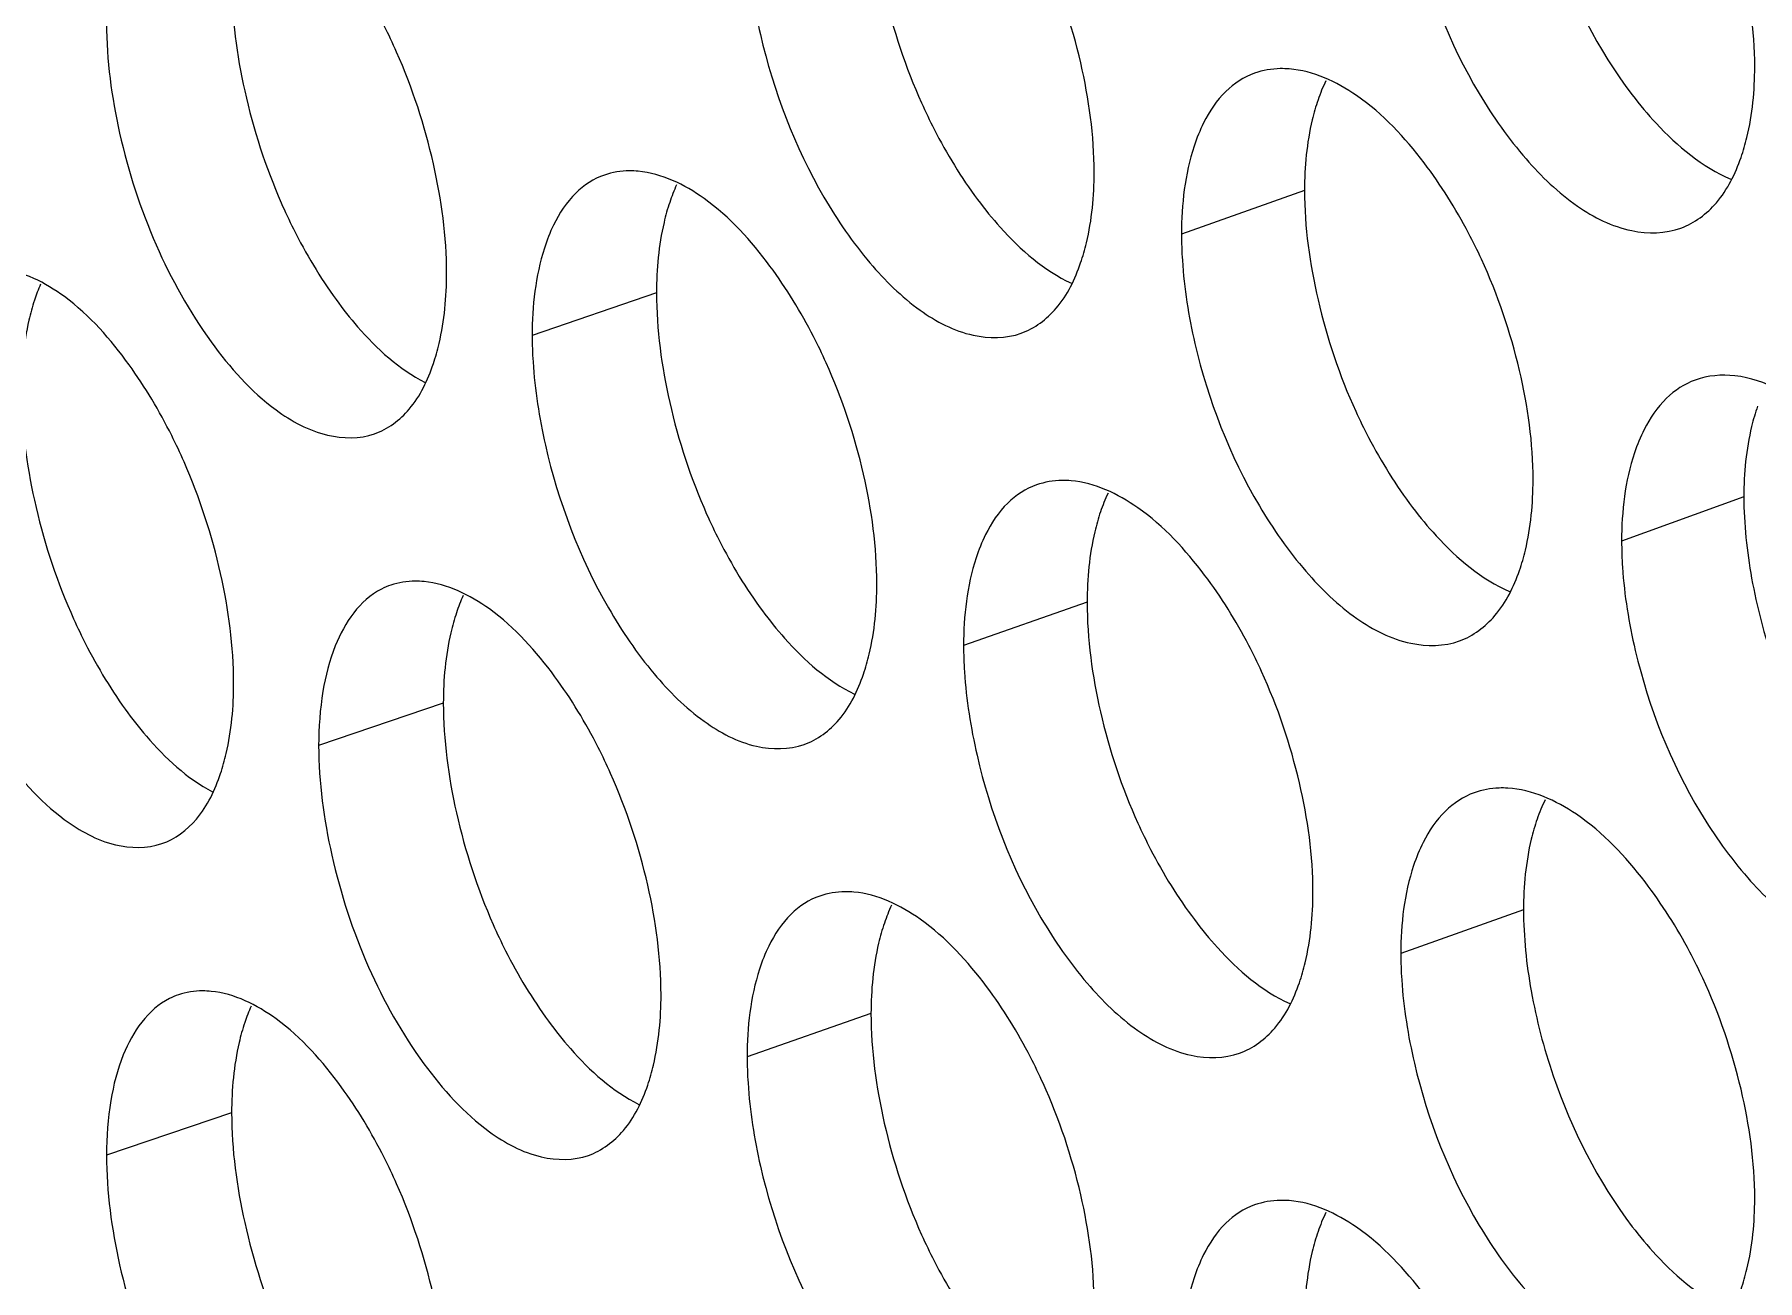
# Model space of a CAD drawing. Header units: millimetres. Extents: x 1177 to 4147, y 93 to 2194.
# Drawn here: x 2513.85 to 2525.84, y 901.29 to 909.97 of the extents above; entities that cross this region are included whole.
import ezdxf

# ---------------------------------------------------------------- set-up
doc = ezdxf.new("R2010")
doc.units = ezdxf.units.MM
doc.header["$LTSCALE"] = 0.1
doc.layers.get('0').update_dxf_attribs({"lineweight": 13})
doc.layers.add('标注', color=251, linetype='Continuous', lineweight=9)

# ---------------------------------------------------------------- blocks, each defined once
blk = doc.blocks.new('02')
at = {"layer": '标注'}
for p, q in [((4372.971, 889.669), (4371.748, 889.235)), ((4366.53, 888.651), (4365.294, 888.226)), ((4377.338, 886.623), (4376.123, 886.183)), ((4370.81, 885.575), (4369.582, 885.144)), ((4364.411, 884.572), (4363.172, 884.15)), ((4375.148, 882.518), (4373.928, 882.082)), ((4368.662, 881.486), (4367.431, 881.057)), ((4362.307, 880.498), (4361.064, 880.079)), ((4362.307, 880.498), (4361.064, 880.079))]:
    blk.add_line(p, q, dxfattribs=at)
for centre, radius, start, end in [((4364.121, 885.066), 0.718, 108.8885, 116.9547), ((4362.005, 881.002), 0.708, 108.7111, 116.4326), ((4362.005, 881.002), 0.708, 108.7111, 116.4326)]:
    blk.add_arc(centre, radius, start, end, dxfattribs=at)
for points, knots in [([(4375.148, 893.768), (4375.148, 893.498), (4375.207, 892.937), (4375.492, 891.847), (4375.886, 891.067), (4376.229, 890.618)], [0, 0, 0, 0, 0.240361, 0.498273, 1, 1, 1, 1]), ([(4375.148, 893.768), (4375.148, 893.498), (4375.207, 892.937), (4375.492, 891.847), (4375.886, 891.067), (4376.229, 890.618)], [0, 0, 0, 0, 0.240361, 0.498273, 1, 1, 1, 1]), ([(4377.446, 890.897), (4377.446, 891.262), (4377.339, 892.016), (4377.093, 892.735), (4376.929, 893.089)], [0, 0, 0, 0, 0.483858, 1, 1, 1, 1]), ([(4377.446, 890.897), (4377.446, 891.262), (4377.339, 892.016), (4377.093, 892.735), (4376.929, 893.089)], [0, 0, 0, 0, 0.483858, 1, 1, 1, 1]), ([(4368.662, 892.736), (4368.662, 892.37), (4368.766, 891.615), (4369.005, 890.893), (4369.165, 890.538)], [0, 0, 0, 0, 0.484147, 1, 1, 1, 1]), ([(4367.431, 892.307), (4367.431, 892.22), (4367.444, 891.854), (4367.501, 891.491), (4367.563, 891.219)], [0, 0, 0, 0, 0.237523, 1, 1, 1, 1]), ([(4374.063, 892.244), (4374.195, 891.68), (4374.509, 890.876), (4375.131, 889.995), (4375.493, 889.646), (4375.683, 889.514)], [0, 0, 0, 0, 0.538094, 0.785773, 1, 1, 1, 1]), ([(4374.063, 892.244), (4374.195, 891.68), (4374.509, 890.876), (4375.131, 889.995), (4375.493, 889.646), (4375.683, 889.514)], [0, 0, 0, 0, 0.538094, 0.785773, 1, 1, 1, 1]), ([(4363.947, 891.044), (4363.908, 891.132), (4363.749, 891.467), (4363.558, 891.787), (4363.396, 892.008)], [0, 0, 0, 0, 0.2595, 1, 1, 1, 1]), ([(4370.88, 889.848), (4370.88, 890.213), (4370.775, 890.968), (4370.534, 891.689), (4370.373, 892.043)], [0, 0, 0, 0, 0.483972, 1, 1, 1, 1]), ([(4362.307, 891.748), (4362.307, 891.382), (4362.409, 890.627), (4362.643, 889.904), (4362.799, 889.547)], [0, 0, 0, 0, 0.484262, 1, 1, 1, 1]), ([(4361.064, 891.329), (4361.064, 890.963), (4361.166, 890.207), (4361.515, 889.13), (4362.038, 888.191), (4362.498, 887.671), (4362.749, 887.487)], [0, 0, 0, 0, 0.254669, 0.526003, 0.783257, 1, 1, 1, 1]), ([(4367.563, 891.219), (4367.692, 890.655), (4368, 889.849), (4368.609, 888.963), (4368.965, 888.611), (4369.151, 888.478)], [0, 0, 0, 0, 0.539288, 0.786761, 1, 1, 1, 1]), ([(4364.444, 888.845), (4364.444, 889.211), (4364.34, 889.966), (4364.104, 890.688), (4363.947, 891.044)], [0, 0, 0, 0, 0.484088, 1, 1, 1, 1]), ([(4372.475, 890.834), (4372.369, 890.796), (4372.16, 890.66), (4372.025, 890.454), (4371.968, 890.34)], [0, 0, 0, 0, 0.469011, 1, 1, 1, 1]), ([(4372.82, 890.877), (4372.79, 890.879), (4372.674, 890.883), (4372.557, 890.863), (4372.475, 890.834)], [0, 0, 0, 0, 0.258462, 1, 1, 1, 1]), ([(4374.16, 889.942), (4373.969, 890.194), (4373.59, 890.608), (4373.059, 890.858), (4372.82, 890.877)], [0, 0, 0, 0, 0.568222, 1, 1, 1, 1]), ([(4377.31, 889.997), (4377.333, 890.062), (4377.418, 890.355), (4377.446, 890.662), (4377.446, 890.897)], [0, 0, 0, 0, 0.228067, 1, 1, 1, 1]), ([(4377.31, 889.997), (4377.333, 890.062), (4377.418, 890.355), (4377.446, 890.662), (4377.446, 890.897)], [0, 0, 0, 0, 0.228067, 1, 1, 1, 1]), ([(4376.229, 890.618), (4376.303, 890.521), (4376.579, 890.19), (4376.924, 889.901), (4377.209, 889.781)], [0, 0, 0, 0, 0.284248, 1, 1, 1, 1]), ([(4376.229, 890.618), (4376.303, 890.521), (4376.579, 890.19), (4376.924, 889.901), (4377.209, 889.781)], [0, 0, 0, 0, 0.284248, 1, 1, 1, 1]), ([(4369.165, 890.538), (4369.204, 890.45), (4369.364, 890.116), (4369.558, 889.798), (4369.722, 889.578)], [0, 0, 0, 0, 0.259343, 1, 1, 1, 1]), ([(4373.106, 890.569), (4373.083, 890.504), (4372.999, 890.211), (4372.971, 889.904), (4372.971, 889.669)], [0, 0, 0, 0, 0.227704, 1, 1, 1, 1]), ([(4371.968, 890.34), (4371.931, 890.266), (4371.791, 889.914), (4371.748, 889.529), (4371.748, 889.235)], [0, 0, 0, 0, 0.22018, 1, 1, 1, 1]), ([(4374.73, 888.985), (4374.689, 889.073), (4374.525, 889.406), (4374.327, 889.723), (4374.16, 889.942)], [0, 0, 0, 0, 0.259052, 1, 1, 1, 1]), ([(4376.713, 889.295), (4376.848, 889.344), (4377.113, 889.545), (4377.254, 889.835), (4377.31, 889.997)], [0, 0, 0, 0, 0.457514, 1, 1, 1, 1]), ([(4376.713, 889.295), (4376.848, 889.344), (4377.113, 889.545), (4377.254, 889.835), (4377.31, 889.997)], [0, 0, 0, 0, 0.457514, 1, 1, 1, 1]), ([(4366.013, 889.822), (4365.907, 889.786), (4365.697, 889.648), (4365.563, 889.44), (4365.507, 889.325)], [0, 0, 0, 0, 0.466707, 1, 1, 1, 1]), ([(4366.348, 889.86), (4366.319, 889.863), (4366.207, 889.868), (4366.092, 889.85), (4366.013, 889.822)], [0, 0, 0, 0, 0.258691, 1, 1, 1, 1]), ([(4367.658, 888.917), (4367.471, 889.168), (4367.104, 889.582), (4366.583, 889.838), (4366.348, 889.86)], [0, 0, 0, 0, 0.570063, 1, 1, 1, 1]), ([(4370.746, 888.949), (4370.769, 889.014), (4370.852, 889.307), (4370.88, 889.613), (4370.88, 889.848)], [0, 0, 0, 0, 0.227639, 1, 1, 1, 1]), ([(4369.722, 889.578), (4369.793, 889.483), (4370.056, 889.159), (4370.382, 888.872), (4370.654, 888.747)], [0, 0, 0, 0, 0.283758, 1, 1, 1, 1]), ([(4372.971, 889.669), (4372.971, 889.304), (4373.077, 888.548), (4373.319, 887.828), (4373.48, 887.474)], [0, 0, 0, 0, 0.484071, 1, 1, 1, 1]), ([(4362.799, 889.547), (4362.838, 889.459), (4362.995, 889.124), (4363.185, 888.804), (4363.346, 888.583)], [0, 0, 0, 0, 0.259611, 1, 1, 1, 1]), ([(4366.661, 889.55), (4366.639, 889.485), (4366.557, 889.192), (4366.53, 888.886), (4366.53, 888.651)], [0, 0, 0, 0, 0.22728, 1, 1, 1, 1]), ([(4375.683, 889.514), (4375.845, 889.402), (4376.176, 889.233), (4376.559, 889.239), (4376.713, 889.295)], [0, 0, 0, 0, 0.547253, 1, 1, 1, 1]), ([(4375.683, 889.514), (4375.845, 889.402), (4376.176, 889.233), (4376.559, 889.239), (4376.713, 889.295)], [0, 0, 0, 0, 0.547253, 1, 1, 1, 1]), ([(4365.507, 889.325), (4365.471, 889.251), (4365.335, 888.9), (4365.294, 888.519), (4365.294, 888.226)], [0, 0, 0, 0, 0.219714, 1, 1, 1, 1]), ([(4371.748, 889.235), (4371.748, 889.148), (4371.761, 888.782), (4371.819, 888.419), (4371.882, 888.147)], [0, 0, 0, 0, 0.237569, 1, 1, 1, 1]), ([(4361.287, 887.936), (4361.104, 888.188), (4360.746, 888.603), (4360.235, 888.865), (4360.004, 888.889)], [0, 0, 0, 0, 0.572175, 1, 1, 1, 1]), ([(4368.216, 887.955), (4368.177, 888.043), (4368.016, 888.377), (4367.822, 888.696), (4367.658, 888.917)], [0, 0, 0, 0, 0.259321, 1, 1, 1, 1]), ([(4370.154, 888.249), (4370.289, 888.297), (4370.553, 888.497), (4370.691, 888.787), (4370.746, 888.949)], [0, 0, 0, 0, 0.455161, 1, 1, 1, 1]), ([(4375.243, 886.792), (4375.243, 887.157), (4375.137, 887.912), (4374.892, 888.631), (4374.73, 888.985)], [0, 0, 0, 0, 0.483896, 1, 1, 1, 1]), ([(4364.312, 887.947), (4364.334, 888.012), (4364.416, 888.305), (4364.444, 888.611), (4364.444, 888.845)], [0, 0, 0, 0, 0.227216, 1, 1, 1, 1]), ([(4360.347, 888.577), (4360.325, 888.512), (4360.245, 888.219), (4360.218, 887.913), (4360.218, 887.679)], [0, 0, 0, 0, 0.22686, 1, 1, 1, 1]), ([(4363.346, 888.583), (4363.413, 888.49), (4363.663, 888.174), (4363.971, 887.891), (4364.229, 887.76)], [0, 0, 0, 0, 0.283164, 1, 1, 1, 1]), ([(4366.53, 888.651), (4366.53, 888.286), (4366.633, 887.53), (4366.87, 886.808), (4367.028, 886.452)], [0, 0, 0, 0, 0.484186, 1, 1, 1, 1]), ([(4369.151, 888.478), (4369.309, 888.365), (4369.629, 888.195), (4370.004, 888.196), (4370.154, 888.249)], [0, 0, 0, 0, 0.548694, 1, 1, 1, 1]), ([(4365.294, 888.226), (4365.294, 888.139), (4365.307, 887.773), (4365.364, 887.409), (4365.426, 887.137)], [0, 0, 0, 0, 0.237501, 1, 1, 1, 1]), ([(4371.882, 888.147), (4372.013, 887.583), (4372.325, 886.779), (4372.943, 885.896), (4373.303, 885.545), (4373.491, 885.414)], [0, 0, 0, 0, 0.538492, 0.786102, 1, 1, 1, 1]), ([(4361.834, 886.971), (4361.795, 887.059), (4361.638, 887.394), (4361.447, 887.714), (4361.287, 887.936)], [0, 0, 0, 0, 0.259589, 1, 1, 1, 1]), ([(4363.726, 887.249), (4363.86, 887.295), (4364.123, 887.495), (4364.258, 887.785), (4364.312, 887.947)], [0, 0, 0, 0, 0.452702, 1, 1, 1, 1]), ([(4368.72, 885.759), (4368.72, 886.124), (4368.616, 886.879), (4368.376, 887.6), (4368.216, 887.955)], [0, 0, 0, 0, 0.484011, 1, 1, 1, 1]), ([(4376.855, 887.784), (4376.749, 887.746), (4376.54, 887.609), (4376.404, 887.405), (4376.347, 887.292)], [0, 0, 0, 0, 0.470447, 1, 1, 1, 1]), ([(4378.566, 886.902), (4378.435, 887.071), (4378.17, 887.368), (4377.724, 887.696), (4377.275, 887.854), (4376.979, 887.829), (4376.855, 887.784)], [0, 0, 0, 0, 0.313876, 0.582158, 0.805693, 1, 1, 1, 1]), ([(4360.218, 887.679), (4360.218, 887.313), (4360.319, 886.557), (4360.551, 885.834), (4360.707, 885.476)], [0, 0, 0, 0, 0.484301, 1, 1, 1, 1]), ([(4377.474, 887.524), (4377.451, 887.458), (4377.366, 887.165), (4377.338, 886.858), (4377.338, 886.623)], [0, 0, 0, 0, 0.227989, 1, 1, 1, 1]), ([(4362.749, 887.487), (4362.902, 887.375), (4363.212, 887.203), (4363.579, 887.199), (4363.726, 887.249)], [0, 0, 0, 0, 0.550215, 1, 1, 1, 1]), ([(4373.48, 887.474), (4373.52, 887.386), (4373.683, 887.053), (4373.88, 886.735), (4374.046, 886.516)], [0, 0, 0, 0, 0.259163, 1, 1, 1, 1]), ([(4358.971, 887.262), (4358.971, 886.896), (4359.072, 886.14), (4359.418, 885.063), (4359.938, 884.123), (4360.395, 883.602), (4360.644, 883.417)], [0, 0, 0, 0, 0.254863, 0.526363, 0.783591, 1, 1, 1, 1]), ([(4376.347, 887.292), (4376.309, 887.217), (4376.166, 886.865), (4376.123, 886.479), (4376.123, 886.183)], [0, 0, 0, 0, 0.220518, 1, 1, 1, 1]), ([(4365.426, 887.137), (4365.554, 886.573), (4365.859, 885.767), (4366.464, 884.879), (4366.817, 884.526), (4367.003, 884.393)], [0, 0, 0, 0, 0.539686, 0.787091, 1, 1, 1, 1]), ([(4362.327, 884.771), (4362.327, 885.136), (4362.225, 885.892), (4361.99, 886.614), (4361.834, 886.971)], [0, 0, 0, 0, 0.484127, 1, 1, 1, 1]), ([(4370.307, 886.742), (4370.2, 886.704), (4369.991, 886.568), (4369.857, 886.361), (4369.8, 886.247)], [0, 0, 0, 0, 0.468263, 1, 1, 1, 1]), ([(4370.651, 886.783), (4370.621, 886.785), (4370.505, 886.79), (4370.388, 886.77), (4370.307, 886.742)], [0, 0, 0, 0, 0.258637, 1, 1, 1, 1]), ([(4371.978, 885.845), (4371.789, 886.096), (4371.414, 886.51), (4370.888, 886.762), (4370.651, 886.783)], [0, 0, 0, 0, 0.568686, 1, 1, 1, 1]), ([(4375.108, 885.892), (4375.131, 885.958), (4375.215, 886.25), (4375.243, 886.557), (4375.243, 886.792)], [0, 0, 0, 0, 0.227924, 1, 1, 1, 1]), ([(4374.046, 886.516), (4374.119, 886.42), (4374.391, 886.091), (4374.729, 885.803), (4375.01, 885.681)], [0, 0, 0, 0, 0.284096, 1, 1, 1, 1]), ([(4377.338, 886.623), (4377.338, 886.353), (4377.398, 885.791), (4377.685, 884.702), (4378.082, 883.923), (4378.426, 883.475)], [0, 0, 0, 0, 0.240288, 0.498123, 1, 1, 1, 1]), ([(4367.028, 886.452), (4367.067, 886.365), (4367.227, 886.03), (4367.419, 885.712), (4367.582, 885.491)], [0, 0, 0, 0, 0.259432, 1, 1, 1, 1]), ([(4370.943, 886.474), (4370.921, 886.409), (4370.838, 886.116), (4370.81, 885.81), (4370.81, 885.575)], [0, 0, 0, 0, 0.227562, 1, 1, 1, 1]), ([(4369.8, 886.247), (4369.763, 886.172), (4369.624, 885.821), (4369.582, 885.437), (4369.582, 885.144)], [0, 0, 0, 0, 0.220019, 1, 1, 1, 1]), ([(4376.123, 886.183), (4376.123, 886.096), (4376.136, 885.731), (4376.195, 885.367), (4376.259, 885.096)], [0, 0, 0, 0, 0.237616, 1, 1, 1, 1]), ([(4372.544, 884.887), (4372.504, 884.974), (4372.341, 885.308), (4372.144, 885.626), (4371.978, 885.845)], [0, 0, 0, 0, 0.259142, 1, 1, 1, 1]), ([(4374.512, 885.191), (4374.648, 885.24), (4374.912, 885.441), (4375.052, 885.731), (4375.108, 885.892)], [0, 0, 0, 0, 0.456741, 1, 1, 1, 1]), ([(4363.795, 885.706), (4363.579, 885.596), (4363.334, 885.227), (4363.197, 884.67), (4363.172, 884.33), (4363.172, 884.15)], [0, 0, 0, 0, 0.417976, 0.688317, 1, 1, 1, 1]), ([(4364.219, 885.781), (4364.19, 885.784), (4364.079, 885.789), (4363.966, 885.772), (4363.888, 885.745)], [0, 0, 0, 0, 0.25872, 1, 1, 1, 1]), ([(4365.52, 884.835), (4365.334, 885.086), (4364.97, 885.501), (4364.453, 885.759), (4364.219, 885.781)], [0, 0, 0, 0, 0.570761, 1, 1, 1, 1]), ([(4368.587, 884.86), (4368.61, 884.925), (4368.692, 885.218), (4368.72, 885.524), (4368.72, 885.759)], [0, 0, 0, 0, 0.227498, 1, 1, 1, 1]), ([(4360.707, 885.476), (4360.745, 885.388), (4360.901, 885.053), (4361.09, 884.733), (4361.249, 884.511)], [0, 0, 0, 0, 0.2597, 1, 1, 1, 1]), ([(4364.542, 885.471), (4364.52, 885.406), (4364.438, 885.113), (4364.411, 884.807), (4364.411, 884.572)], [0, 0, 0, 0, 0.22714, 1, 1, 1, 1]), ([(4367.582, 885.491), (4367.652, 885.397), (4367.911, 885.076), (4368.231, 884.79), (4368.498, 884.663)], [0, 0, 0, 0, 0.283571, 1, 1, 1, 1]), ([(4370.81, 885.575), (4370.81, 885.209), (4370.914, 884.454), (4371.155, 883.733), (4371.315, 883.378)], [0, 0, 0, 0, 0.484109, 1, 1, 1, 1]), ([(4373.491, 885.414), (4373.652, 885.301), (4373.979, 885.131), (4374.36, 885.137), (4374.512, 885.191)], [0, 0, 0, 0, 0.547725, 1, 1, 1, 1]), ([(4369.582, 885.144), (4369.582, 885.057), (4369.595, 884.691), (4369.653, 884.327), (4369.716, 884.055)], [0, 0, 0, 0, 0.237546, 1, 1, 1, 1]), ([(4376.259, 885.096), (4376.391, 884.532), (4376.708, 883.728), (4377.334, 882.849), (4377.698, 882.501), (4377.889, 882.37)], [0, 0, 0, 0, 0.537696, 0.785444, 1, 1, 1, 1]), ([(4366.074, 883.872), (4366.035, 883.96), (4365.876, 884.295), (4365.683, 884.614), (4365.52, 884.835)], [0, 0, 0, 0, 0.25941, 1, 1, 1, 1]), ([(4367.997, 884.161), (4368.131, 884.208), (4368.395, 884.408), (4368.532, 884.698), (4368.587, 884.86)], [0, 0, 0, 0, 0.454353, 1, 1, 1, 1]), ([(4373.055, 882.692), (4373.055, 883.058), (4372.949, 883.812), (4372.706, 884.532), (4372.544, 884.887)], [0, 0, 0, 0, 0.483934, 1, 1, 1, 1]), ([(4362.197, 883.873), (4362.219, 883.938), (4362.3, 884.231), (4362.327, 884.536), (4362.327, 884.771)], [0, 0, 0, 0, 0.227075, 1, 1, 1, 1]), ([(4361.249, 884.511), (4361.316, 884.42), (4361.561, 884.106), (4361.863, 883.824), (4362.117, 883.692)], [0, 0, 0, 0, 0.282942, 1, 1, 1, 1]), ([(4364.411, 884.572), (4364.411, 884.206), (4364.514, 883.451), (4364.749, 882.728), (4364.907, 882.372)], [0, 0, 0, 0, 0.484224, 1, 1, 1, 1]), ([(4367.003, 884.393), (4367.159, 884.28), (4367.475, 884.109), (4367.848, 884.109), (4367.997, 884.161)], [0, 0, 0, 0, 0.549192, 1, 1, 1, 1]), ([(4363.172, 884.15), (4363.172, 883.784), (4363.275, 883.028), (4363.626, 881.952), (4364.153, 881.014), (4364.616, 880.496), (4364.869, 880.312)], [0, 0, 0, 0, 0.254475, 0.525644, 0.782923, 1, 1, 1, 1]), ([(4369.716, 884.055), (4369.845, 883.491), (4370.155, 882.686), (4370.769, 881.802), (4371.126, 881.451), (4371.314, 881.318)], [0, 0, 0, 0, 0.53889, 0.786432, 1, 1, 1, 1]), ([(4361.612, 883.176), (4361.746, 883.221), (4362.008, 883.421), (4362.143, 883.711), (4362.197, 883.873)], [0, 0, 0, 0, 0.451858, 1, 1, 1, 1]), ([(4366.575, 881.674), (4366.575, 882.04), (4366.471, 882.795), (4366.233, 883.516), (4366.074, 883.872)], [0, 0, 0, 0, 0.484049, 1, 1, 1, 1]), ([(4374.658, 883.682), (4374.552, 883.643), (4374.343, 883.507), (4374.208, 883.302), (4374.15, 883.188)], [0, 0, 0, 0, 0.469738, 1, 1, 1, 1]), ([(4374.992, 883.727), (4374.963, 883.729), (4374.85, 883.73), (4374.737, 883.71), (4374.658, 883.682)], [0, 0, 0, 0, 0.257824, 1, 1, 1, 1]), ([(4376.356, 882.795), (4376.161, 883.048), (4375.776, 883.466), (4375.235, 883.712), (4374.992, 883.727)], [0, 0, 0, 0, 0.568444, 1, 1, 1, 1]), ([(4360.644, 883.417), (4360.796, 883.304), (4361.102, 883.132), (4361.467, 883.127), (4361.612, 883.176)], [0, 0, 0, 0, 0.550741, 1, 1, 1, 1]), ([(4375.283, 883.419), (4375.26, 883.353), (4375.176, 883.06), (4375.148, 882.753), (4375.148, 882.518)], [0, 0, 0, 0, 0.227846, 1, 1, 1, 1]), ([(4371.315, 883.378), (4371.355, 883.291), (4371.516, 882.957), (4371.712, 882.639), (4371.877, 882.42)], [0, 0, 0, 0, 0.259253, 1, 1, 1, 1]), ([(4374.15, 883.188), (4374.113, 883.114), (4373.971, 882.762), (4373.928, 882.376), (4373.928, 882.082)], [0, 0, 0, 0, 0.220347, 1, 1, 1, 1]), ([(4376.929, 881.839), (4376.889, 881.926), (4376.724, 882.259), (4376.524, 882.576), (4376.356, 882.795)], [0, 0, 0, 0, 0.258962, 1, 1, 1, 1]), ([(4368.153, 882.655), (4368.046, 882.618), (4367.837, 882.48), (4367.703, 882.273), (4367.646, 882.158)], [0, 0, 0, 0, 0.467496, 1, 1, 1, 1]), ([(4368.492, 882.694), (4368.463, 882.696), (4368.349, 882.701), (4368.233, 882.683), (4368.153, 882.655)], [0, 0, 0, 0, 0.258663, 1, 1, 1, 1]), ([(4369.811, 881.754), (4369.623, 882.004), (4369.252, 882.419), (4368.729, 882.673), (4368.492, 882.694)], [0, 0, 0, 0, 0.569371, 1, 1, 1, 1]), ([(4372.92, 881.793), (4372.943, 881.858), (4373.026, 882.151), (4373.055, 882.458), (4373.055, 882.692)], [0, 0, 0, 0, 0.227782, 1, 1, 1, 1]), ([(4368.795, 882.385), (4368.772, 882.32), (4368.69, 882.027), (4368.662, 881.72), (4368.662, 881.486)], [0, 0, 0, 0, 0.227421, 1, 1, 1, 1]), ([(4371.877, 882.42), (4371.949, 882.324), (4372.216, 881.998), (4372.548, 881.71), (4372.825, 881.586)], [0, 0, 0, 0, 0.283932, 1, 1, 1, 1]), ([(4375.148, 882.518), (4375.148, 882.248), (4375.207, 881.687), (4375.492, 880.597), (4375.886, 879.817), (4376.229, 879.368)], [0, 0, 0, 0, 0.240361, 0.498273, 1, 1, 1, 1]), ([(4364.907, 882.372), (4364.945, 882.284), (4365.103, 881.95), (4365.295, 881.631), (4365.457, 881.41)], [0, 0, 0, 0, 0.259522, 1, 1, 1, 1]), ([(4367.646, 882.158), (4367.61, 882.084), (4367.472, 881.733), (4367.431, 881.35), (4367.431, 881.057)], [0, 0, 0, 0, 0.219864, 1, 1, 1, 1]), ([(4373.928, 882.082), (4373.928, 881.995), (4373.941, 881.629), (4374, 881.265), (4374.063, 880.994)], [0, 0, 0, 0, 0.237593, 1, 1, 1, 1]), ([(4362.104, 881.707), (4362.076, 881.71), (4361.966, 881.716), (4361.855, 881.699), (4361.778, 881.673)], [0, 0, 0, 0, 0.258751, 1, 1, 1, 1]), ([(4362.104, 881.707), (4362.076, 881.71), (4361.966, 881.716), (4361.855, 881.699), (4361.778, 881.673)], [0, 0, 0, 0, 0.258751, 1, 1, 1, 1]), ([(4363.396, 880.758), (4363.212, 881.01), (4362.851, 881.424), (4362.336, 881.685), (4362.104, 881.707)], [0, 0, 0, 0, 0.571465, 1, 1, 1, 1]), ([(4363.396, 880.758), (4363.212, 881.01), (4362.851, 881.424), (4362.336, 881.685), (4362.104, 881.707)], [0, 0, 0, 0, 0.571465, 1, 1, 1, 1]), ([(4370.373, 880.793), (4370.333, 880.881), (4370.172, 881.215), (4369.976, 881.533), (4369.811, 881.754)], [0, 0, 0, 0, 0.259231, 1, 1, 1, 1]), ([(4372.326, 881.093), (4372.461, 881.141), (4372.725, 881.341), (4372.864, 881.632), (4372.92, 881.793)], [0, 0, 0, 0, 0.455957, 1, 1, 1, 1]), ([(4377.446, 879.647), (4377.446, 880.012), (4377.339, 880.766), (4377.093, 881.485), (4376.929, 881.839)], [0, 0, 0, 0, 0.483858, 1, 1, 1, 1]), ([(4361.689, 881.636), (4361.473, 881.529), (4361.227, 881.159), (4361.089, 880.601), (4361.064, 880.26), (4361.064, 880.079)], [0, 0, 0, 0, 0.41671, 0.687379, 1, 1, 1, 1]), ([(4361.689, 881.636), (4361.473, 881.529), (4361.227, 881.159), (4361.089, 880.601), (4361.064, 880.26), (4361.064, 880.079)], [0, 0, 0, 0, 0.41671, 0.687379, 1, 1, 1, 1]), ([(4366.443, 880.776), (4366.465, 880.841), (4366.547, 881.134), (4366.575, 881.44), (4366.575, 881.674)], [0, 0, 0, 0, 0.227356, 1, 1, 1, 1]), ([(4362.437, 881.396), (4362.415, 881.331), (4362.334, 881.038), (4362.307, 880.733), (4362.307, 880.498)], [0, 0, 0, 0, 0.227, 1, 1, 1, 1]), ([(4362.437, 881.396), (4362.415, 881.331), (4362.334, 881.038), (4362.307, 880.733), (4362.307, 880.498)], [0, 0, 0, 0, 0.227, 1, 1, 1, 1]), ([(4365.457, 881.41), (4365.525, 881.316), (4365.779, 880.997), (4366.093, 880.713), (4366.356, 880.584)], [0, 0, 0, 0, 0.283373, 1, 1, 1, 1]), ([(4368.662, 881.486), (4368.662, 881.12), (4368.766, 880.365), (4369.005, 879.643), (4369.165, 879.288)], [0, 0, 0, 0, 0.484147, 1, 1, 1, 1]), ([(4371.314, 881.318), (4371.473, 881.206), (4371.797, 881.036), (4372.175, 881.039), (4372.326, 881.093)], [0, 0, 0, 0, 0.548205, 1, 1, 1, 1]), ([(4367.431, 881.057), (4367.431, 880.97), (4367.444, 880.604), (4367.501, 880.241), (4367.563, 879.969)], [0, 0, 0, 0, 0.237523, 1, 1, 1, 1]), ([(4374.063, 880.994), (4374.195, 880.43), (4374.509, 879.626), (4375.131, 878.745), (4375.493, 878.396), (4375.683, 878.264)], [0, 0, 0, 0, 0.538094, 0.785773, 1, 1, 1, 1]), ([(4363.947, 879.794), (4363.908, 879.882), (4363.749, 880.217), (4363.558, 880.537), (4363.396, 880.758)], [0, 0, 0, 0, 0.2595, 1, 1, 1, 1]), ([(4363.947, 879.794), (4363.908, 879.882), (4363.749, 880.217), (4363.558, 880.537), (4363.396, 880.758)], [0, 0, 0, 0, 0.2595, 1, 1, 1, 1]), ([(4365.854, 880.077), (4365.988, 880.124), (4366.251, 880.324), (4366.388, 880.614), (4366.443, 880.776)], [0, 0, 0, 0, 0.453533, 1, 1, 1, 1]), ([(4370.88, 878.598), (4370.88, 878.963), (4370.775, 879.718), (4370.534, 880.439), (4370.373, 880.793)], [0, 0, 0, 0, 0.483972, 1, 1, 1, 1]), ([(4362.307, 880.498), (4362.307, 880.132), (4362.409, 879.377), (4362.643, 878.654), (4362.799, 878.297)], [0, 0, 0, 0, 0.484262, 1, 1, 1, 1]), ([(4362.307, 880.498), (4362.307, 880.132), (4362.409, 879.377), (4362.643, 878.654), (4362.799, 878.297)], [0, 0, 0, 0, 0.484262, 1, 1, 1, 1]), ([(4364.869, 880.312), (4365.023, 880.2), (4365.337, 880.028), (4365.706, 880.026), (4365.854, 880.077)], [0, 0, 0, 0, 0.549699, 1, 1, 1, 1]), ([(4361.064, 880.079), (4361.064, 879.713), (4361.166, 878.957), (4361.515, 877.88), (4362.038, 876.941), (4362.498, 876.421), (4362.749, 876.237)], [0, 0, 0, 0, 0.254669, 0.526003, 0.783257, 1, 1, 1, 1]), ([(4361.064, 880.079), (4361.064, 879.713), (4361.166, 878.957), (4361.515, 877.88), (4362.038, 876.941), (4362.498, 876.421), (4362.749, 876.237)], [0, 0, 0, 0, 0.254669, 0.526003, 0.783257, 1, 1, 1, 1]), ([(4367.563, 879.969), (4367.692, 879.405), (4368, 878.599), (4368.609, 877.713), (4368.965, 877.361), (4369.151, 877.228)], [0, 0, 0, 0, 0.539288, 0.786761, 1, 1, 1, 1]), ([(4364.444, 877.595), (4364.444, 877.961), (4364.34, 878.716), (4364.104, 879.438), (4363.947, 879.794)], [0, 0, 0, 0, 0.484088, 1, 1, 1, 1]), ([(4364.444, 877.595), (4364.444, 877.961), (4364.34, 878.716), (4364.104, 879.438), (4363.947, 879.794)], [0, 0, 0, 0, 0.484088, 1, 1, 1, 1]), ([(4377.31, 878.747), (4377.333, 878.812), (4377.418, 879.105), (4377.446, 879.412), (4377.446, 879.647)], [0, 0, 0, 0, 0.228067, 1, 1, 1, 1]), ([(4372.475, 879.584), (4372.369, 879.546), (4372.16, 879.41), (4372.025, 879.204), (4371.968, 879.09)], [0, 0, 0, 0, 0.469011, 1, 1, 1, 1]), ([(4372.82, 879.627), (4372.79, 879.629), (4372.674, 879.633), (4372.557, 879.613), (4372.475, 879.584)], [0, 0, 0, 0, 0.258462, 1, 1, 1, 1]), ([(4374.16, 878.692), (4373.969, 878.944), (4373.59, 879.358), (4373.059, 879.608), (4372.82, 879.627)], [0, 0, 0, 0, 0.568222, 1, 1, 1, 1]), ([(4373.106, 879.319), (4373.083, 879.254), (4372.999, 878.961), (4372.971, 878.654), (4372.971, 878.419)], [0, 0, 0, 0, 0.227704, 1, 1, 1, 1]), ([(4376.229, 879.368), (4376.303, 879.271), (4376.579, 878.94), (4376.924, 878.651), (4377.209, 878.531)], [0, 0, 0, 0, 0.284248, 1, 1, 1, 1]), ([(4369.165, 879.288), (4369.204, 879.2), (4369.364, 878.866), (4369.558, 878.548), (4369.722, 878.328)], [0, 0, 0, 0, 0.259343, 1, 1, 1, 1]), ([(4371.968, 879.09), (4371.931, 879.016), (4371.791, 878.664), (4371.748, 878.279), (4371.748, 877.985)], [0, 0, 0, 0, 0.22018, 1, 1, 1, 1])]:
    blk.add_open_spline(points, degree=3, knots=knots, dxfattribs=at)
for points in [[(4373.183, 890.758), (4373.153, 890.697), (4373.128, 890.633), (4373.106, 890.569)], [(4366.73, 889.725), (4366.704, 889.668), (4366.681, 889.61), (4366.661, 889.55)], [(4360.408, 888.736), (4360.385, 888.684), (4360.365, 888.631), (4360.347, 888.577)], [(4371.018, 886.659), (4370.989, 886.599), (4370.964, 886.537), (4370.943, 886.474)], [(4364.608, 885.641), (4364.583, 885.585), (4364.561, 885.529), (4364.542, 885.471)], [(4375.363, 883.612), (4375.332, 883.55), (4375.305, 883.485), (4375.283, 883.419)], [(4368.867, 882.565), (4368.839, 882.506), (4368.816, 882.446), (4368.795, 882.385)], [(4362.501, 881.561), (4362.477, 881.507), (4362.456, 881.452), (4362.437, 881.396)], [(4362.501, 881.561), (4362.477, 881.507), (4362.456, 881.452), (4362.437, 881.396)], [(4373.183, 879.508), (4373.153, 879.447), (4373.128, 879.383), (4373.106, 879.319)]]:
    blk.add_open_spline(points, degree=3, dxfattribs=at)

msp = doc.modelspace()

# ---------------------------------------------------------------- block references
at = {"xscale": 0.7, "yscale": 0.7, "zscale": 0.7}
msp.add_blockref('02', (-538.391, 286.112), dxfattribs=at)

doc.saveas('drawing.dxf')
